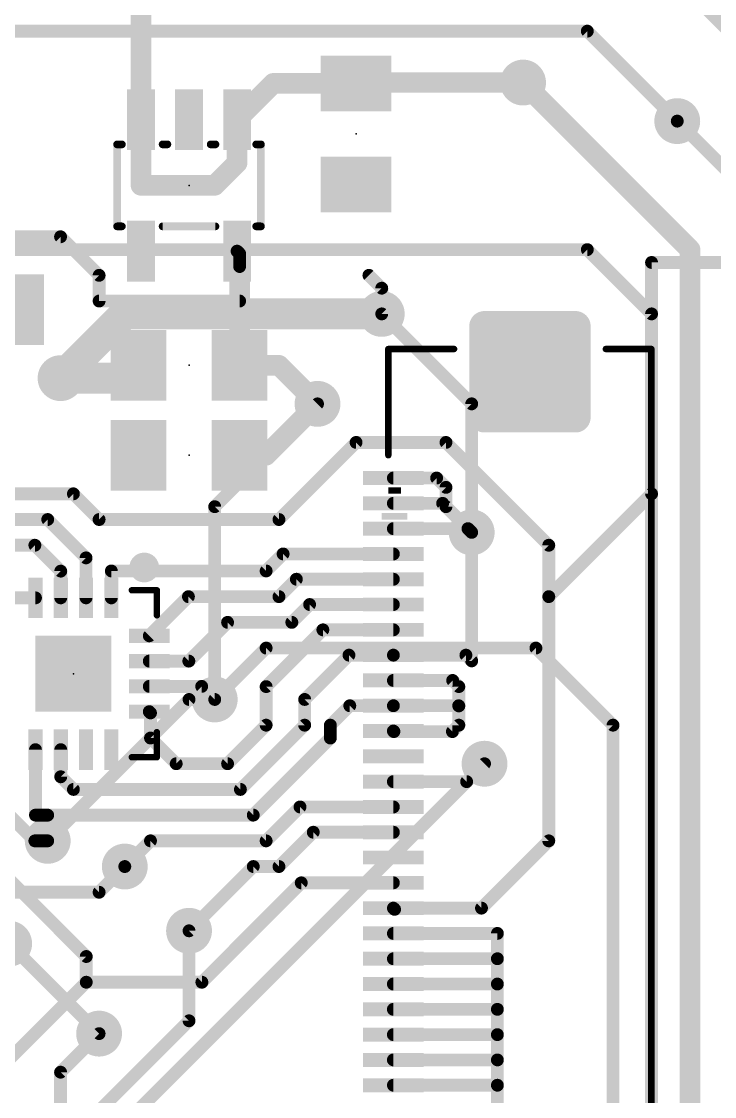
# Model space of a CAD drawing. Extents: x -3.9 to 70.5, y 0 to 60.5.
# Drawn here: x 35.04 to 48.74, y 27.21 to 48.45 of the extents above; entities that cross this region are included whole.
import ezdxf

# ---------------------------------------------------------------- set-up
doc = ezdxf.new("R2010")
doc.units = 0
for name, color, linetype in [('1', 12, 'CONTINUOUS'), ('16', 132, 'CONTINUOUS'), ('18', 110, 'CONTINUOUS'), ('21', 40, 'CONTINUOUS'), ('23', 53, 'CONTINUOUS'), ('41', 12, 'CONTINUOUS')]:
    doc.layers.add(name, color=color, linetype=linetype)

# ---------------------------------------------------------------- blocks, each defined once
blk = doc.blocks.new('RECT')
blk.add_solid([(-0.5, -0.5), (0.5, -0.5), (-0.5, 0.5), (0.5, 0.5)])
blk = doc.blocks.new('RECT384000X384000R25')
at = {"const_width": 0.3}
blk.add_lwpolyline([(1.05, -0.9), (1.05, 0.9, 0.4142), (0.9, 1.05), (-0.9, 1.05, 0.4142), (-1.05, 0.9), (-1.05, -0.9, 0.4142), (-0.9, -1.05), (0.9, -1.05, 0.4142)], format="xyb", close=True, dxfattribs=at)
blk.add_solid([(-0.9254, -0.9254), (0.9254, -0.9254), (-0.9254, 0.9254), (0.9254, 0.9254)])
blk = doc.blocks.new('ROUNDV')
at = {"const_width": 0.5}
blk.add_lwpolyline([(0, -0.25, 1), (0, 0.25, 1), (0, -0.25)], format="xyb", dxfattribs=at)

msp = doc.modelspace()

# ---------------------------------------------------------------- linework, layer by layer
at = {"layer": '1'}
for points, const_width in [([(37.404, 46.512), (37.404, 49.088)], 0.4064), ([(40.02, 47.228), (39.304, 46.512)], 0.4064), ([(41.656, 47.228), (40.02, 47.228)], 0.4064), ([(41.672, 47.244), (41.656, 47.228)], 0.4064), ([(44.958, 47.244), (41.672, 47.244)], 0.4064), ([(37.404, 46.512), (37.404, 45.212)], 0.4064), ([(39.304, 45.654), (39.304, 46.512)], 0.4064), ([(49.276, 45.212), (48.006, 46.482)], 0.254), ([(38.862, 45.212), (39.304, 45.654)], 0.4064), ([(37.404, 45.212), (38.862, 45.212)], 0.4064), ([(34.544, 44.196), (35.814, 44.196)], 0.254), ([(35.814, 44.196), (36.576, 43.434)], 0.254), ([(39.304, 43.912), (39.354, 43.862)], 0.254), ([(39.354, 43.862), (39.354, 43.608)], 0.254), ([(39.354, 43.608), (39.354, 42.926)], 0.4064), ([(56.896, 43.688), (47.498, 43.688)], 0.254), ([(47.498, 43.688), (47.498, 39.116)], 0.254), ([(36.576, 43.434), (36.576, 42.926)], 0.254), ([(42.164, 43.18), (41.91, 43.434)], 0.254), ([(39.354, 42.926), (39.354, 41.656)], 0.4064), ([(42.164, 42.672), (42.164, 43.18)], 0.254), ([(36.576, 42.926), (39.354, 42.926)], 0.254), ([(37.354, 41.656), (37.1, 41.402)], 0.6096), ([(39.354, 41.656), (40.132, 41.656)], 0.4064), ([(40.132, 41.656), (40.894, 40.894)], 0.4064), ([(37.1, 41.402), (35.814, 41.402)], 0.6096), ([(39.878, 39.878), (40.894, 40.894)], 0.4064), ([(41.656, 40.132), (40.132, 38.608)], 0.254), ([(43.434, 40.132), (41.656, 40.132)], 0.254), ([(45.466, 38.1), (43.434, 40.132)], 0.254), ([(39.354, 39.878), (39.878, 39.878)], 0.4064), ([(42.394, 39.428), (43.249, 39.428)], 0.254), ([(43.249, 39.428), (43.434, 39.243)], 0.254), ([(43.434, 39.243), (43.434, 38.862)], 0.254), ([(36.068, 39.116), (23.114, 39.116)], 0.254), ([(36.576, 38.608), (36.068, 39.116)], 0.254), ([(47.498, 39.116), (45.466, 37.084)], 0.254), ([(42.394, 38.928), (43.368, 38.928)], 0.254), ([(43.368, 38.928), (43.942, 38.354)], 0.254), ([(43.434, 38.862), (43.942, 38.354)], 0.254), ([(35.56, 38.608), (29.21, 38.608)], 0.254), ([(36.318, 37.85), (35.56, 38.608)], 0.254), ([(40.132, 38.608), (36.576, 38.608)], 0.254), ([(42.394, 38.428), (43.868, 38.428)], 0.254), ([(43.868, 38.428), (43.942, 38.354)], 0.254), ([(43.942, 38.354), (43.942, 35.814)], 0.254), ([(29.718, 38.1), (35.306, 38.1)], 0.254), ([(35.818, 37.588), (35.306, 38.1)], 0.254), ([(39.878, 37.592), (40.214, 37.928)], 0.254), ([(40.214, 37.928), (42.394, 37.928)], 0.254), ([(45.466, 37.084), (45.466, 38.1)], 0.254), ([(36.318, 37.06), (36.318, 37.85)], 0.254), ([(35.818, 37.06), (35.818, 37.588)], 0.254), ([(36.818, 37.06), (36.818, 37.592)], 0.254), ([(36.818, 37.592), (39.878, 37.592)], 0.254), ([(40.476, 37.428), (40.132, 37.084)], 0.254), ([(42.394, 37.428), (40.476, 37.428)], 0.254), ([(35.318, 37.06), (31.98, 37.06)], 0.254), ([(38.342, 37.084), (37.568, 36.31)], 0.254), ([(40.132, 37.084), (38.342, 37.084)], 0.254), ([(45.466, 37.084), (45.466, 32.258)], 0.254), ([(40.386, 36.576), (40.738, 36.928)], 0.254), ([(40.738, 36.928), (42.394, 36.928)], 0.254), ([(38.35, 35.81), (39.116, 36.576)], 0.254), ([(39.116, 36.576), (40.386, 36.576)], 0.254), ([(41, 36.428), (39.878, 35.306)], 0.254), ([(42.394, 36.428), (41, 36.428)], 0.254), ([(37.568, 35.81), (38.35, 35.81)], 0.254), ([(41.516, 35.928), (40.64, 35.052)], 0.254), ([(41.516, 35.928), (42.394, 35.928)], 0.254), ([(42.394, 35.928), (43.828, 35.928)], 0.254), ([(43.828, 35.928), (43.942, 35.814)], 0.254), ([(42.394, 35.428), (43.566, 35.428)], 0.254), ([(43.566, 35.428), (43.688, 35.306)], 0.254), ([(37.568, 35.31), (38.604, 35.31)], 0.254), ([(38.604, 35.31), (38.862, 35.052)], 0.254), ([(39.878, 35.306), (39.878, 34.544)], 0.254), ([(43.688, 35.306), (43.688, 34.925)], 0.254), ([(40.64, 35.052), (40.64, 34.544)], 0.254), ([(41.532, 34.928), (41.148, 34.544)], 0.254), ([(41.532, 34.928), (42.394, 34.928)], 0.254), ([(42.394, 34.928), (43.685, 34.928)], 0.254), ([(43.685, 34.928), (43.688, 34.925)], 0.254), ([(37.58, 34.798), (37.568, 34.81)], 0.254), ([(37.592, 34.786), (37.568, 34.81)], 0.254), ([(37.592, 34.29), (37.592, 34.786)], 0.254), ([(43.688, 34.925), (43.688, 34.544)], 0.254), ([(39.878, 34.544), (39.116, 33.782)], 0.254), ([(40.64, 34.544), (39.37, 33.274)], 0.254), ([(41.148, 34.544), (41.148, 34.29)], 0.254), ([(43.688, 34.544), (43.561, 34.417)], 0.254), ([(42.405, 34.417), (42.394, 34.428)], 0.254), ([(43.561, 34.417), (42.405, 34.417)], 0.254), ([(38.1, 33.782), (37.592, 34.29)], 0.254), ([(41.148, 34.29), (39.624, 32.766)], 0.254), ([(35.318, 34.06), (35.318, 32.766)], 0.254), ([(35.818, 34.06), (35.818, 33.524)], 0.254), ([(39.116, 33.782), (38.1, 33.782)], 0.254), ([(44.196, 33.782), (43.842, 33.428)], 0.254), ([(35.818, 33.524), (36.068, 33.274)], 0.254), ([(36.068, 33.274), (39.37, 33.274)], 0.254), ([(43.842, 33.428), (42.394, 33.428)], 0.254), ([(40.548, 32.928), (39.878, 32.258)], 0.254), ([(42.394, 32.928), (40.548, 32.928)], 0.254), ([(35.318, 32.766), (35.56, 32.766)], 0.254), ([(35.56, 32.258), (35.56, 32.766)], 0.254), ([(39.624, 32.766), (35.56, 32.766)], 0.254), ([(40.81, 32.428), (40.132, 31.75)], 0.254), ([(42.394, 32.428), (40.81, 32.428)], 0.254), ([(37.592, 32.258), (37.084, 31.75)], 0.254), ([(39.878, 32.258), (37.592, 32.258)], 0.254), ([(44.136, 30.928), (45.466, 32.258)], 0.254), ([(36.322, 29.972), (34.544, 31.75)], 0.254), ([(39.624, 31.75), (38.354, 30.48)], 0.254), ([(40.132, 31.75), (39.624, 31.75)], 0.254), ([(40.572, 31.428), (38.608, 29.464)], 0.254), ([(42.394, 31.428), (40.572, 31.428)], 0.254), ([(42.394, 30.928), (42.418, 30.904)], 0.254), ([(42.394, 30.928), (44.136, 30.928)], 0.254), ([(44.45, 30.428), (42.394, 30.428)], 0.254), ([(44.45, 29.928), (44.45, 30.428)], 0.254), ([(36.322, 29.464), (36.322, 29.972)], 0.254), ([(42.394, 29.928), (44.45, 29.928)], 0.254), ([(44.45, 29.428), (44.45, 29.928)], 0.254), ([(34.417, 27.559), (36.322, 29.464)], 0.254), ([(38.608, 29.464), (36.322, 29.464)], 0.254), ([(42.394, 29.428), (44.45, 29.428)], 0.254), ([(44.45, 28.928), (44.45, 29.428)], 0.254), ([(42.394, 28.928), (44.45, 28.928)], 0.254), ([(44.45, 28.428), (44.45, 28.928)], 0.254), ([(35.814, 27.686), (36.576, 28.448)], 0.254), ([(42.394, 28.428), (44.45, 28.428)], 0.254), ([(44.45, 27.928), (44.45, 28.428)], 0.254), ([(42.394, 27.928), (44.45, 27.928)], 0.254), ([(44.45, 27.428), (44.45, 27.928)], 0.254), ([(35.814, 23.876), (35.814, 27.686)], 0.254), ([(42.394, 27.428), (44.45, 27.428)], 0.254), ([(44.45, 26.928), (44.45, 27.428)], 0.254)]:
    msp.add_lwpolyline(points, dxfattribs=dict(at, const_width=const_width))
for points, const_width in [([(40.02, 47.3296, 1), (40.02, 47.1264)], 0.2032), ([(40.0918, 47.1562, 1), (39.9482, 47.2998)], 0.2032), ([(41.5842, 47.2998, 1), (41.7278, 47.1562)], 0.2032), ([(41.672, 47.3456, 1), (41.672, 47.1424)], 0.2032), ([(41.7438, 47.1722, 1), (41.6002, 47.3158)], 0.2032), ([(41.656, 47.1264, 1), (41.656, 47.3296)], 0.2032), ([(44.958, 47.1424, 1), (44.958, 47.3456)], 0.2032), ([(37.5056, 46.512, 1), (37.3024, 46.512)], 0.2032), ([(37.3024, 46.512, 1), (37.5056, 46.512)], 0.2032), ([(39.4056, 46.512, 1), (39.2024, 46.512)], 0.2032), ([(39.2322, 46.5838, 1), (39.3758, 46.4402)], 0.2032), ([(48.0509, 46.5269, 1), (47.9611, 46.4371)], 0.127), ([(39.2024, 45.654, 1), (39.4056, 45.654)], 0.2032), ([(39.3758, 45.5822, 1), (39.2322, 45.7258)], 0.2032), ([(37.404, 45.3136, 1), (37.404, 45.1104)], 0.2032), ([(37.3024, 45.212, 1), (37.5056, 45.212)], 0.2032), ([(38.7902, 45.2838, 1), (38.9338, 45.1402)], 0.2032), ([(38.862, 45.1104, 1), (38.862, 45.3136)], 0.2032), ([(35.8589, 44.2409, 1), (35.7691, 44.1511)], 0.127), ([(35.814, 44.1325, 1), (35.814, 44.2595)], 0.127), ([(39.3489, 43.9569, 1), (39.2591, 43.8671)], 0.127), ([(39.4175, 43.862, 1), (39.2905, 43.862)], 0.127), ([(39.4556, 43.608, 1), (39.2524, 43.608)], 0.2032), ([(39.3091, 43.8171, 1), (39.3989, 43.9069)], 0.127), ([(47.498, 43.7515, 1), (47.498, 43.6245)], 0.127), ([(47.5615, 43.688, 1), (47.4345, 43.688)], 0.127), ([(36.6395, 43.434, 1), (36.5125, 43.434)], 0.127), ([(39.2905, 43.608, 1), (39.4175, 43.608)], 0.127), ([(41.9549, 43.4789, 1), (41.8651, 43.3891)], 0.127), ([(36.5311, 43.3891, 1), (36.6209, 43.4789)], 0.127), ([(39.4556, 42.926, 1), (39.2524, 42.926)], 0.2032), ([(42.2275, 43.18, 1), (42.1005, 43.18)], 0.127), ([(42.1191, 43.1351, 1), (42.2089, 43.2249)], 0.127), ([(36.576, 42.9895, 1), (36.576, 42.8625)], 0.127), ([(36.5125, 42.926, 1), (36.6395, 42.926)], 0.127), ([(39.2524, 42.926, 1), (39.4556, 42.926)], 0.2032), ([(39.354, 42.8625, 1), (39.354, 42.9895)], 0.127), ([(42.1005, 42.672, 1), (42.2275, 42.672)], 0.127), ([(37.4618, 41.5482, 1), (37.2462, 41.7638)], 0.3048), ([(39.354, 41.7576, 1), (39.354, 41.5544)], 0.2032), ([(40.2038, 41.7278, 1), (40.0602, 41.5842)], 0.2032), ([(40.132, 41.5544, 1), (40.132, 41.7576)], 0.2032), ([(35.814, 41.5544, 1), (35.814, 41.2496)], 0.3048), ([(36.9922, 41.5098, 1), (37.2078, 41.2942)], 0.3048), ([(37.1, 41.2496, 1), (37.1, 41.5544)], 0.3048), ([(39.2524, 41.656, 1), (39.4556, 41.656)], 0.2032), ([(40.9658, 40.8222, 1), (40.8222, 40.9658)], 0.2032), ([(40.8222, 40.8222, 1), (40.9658, 40.9658)], 0.2032), ([(41.656, 40.1955, 1), (41.656, 40.0685)], 0.127), ([(41.7009, 40.0871, 1), (41.6111, 40.1769)], 0.127), ([(43.4789, 40.1769, 1), (43.3891, 40.0871)], 0.127), ([(43.434, 40.0685, 1), (43.434, 40.1955)], 0.127), ([(39.354, 39.9796, 1), (39.354, 39.7764)], 0.2032), ([(39.8062, 39.9498, 1), (39.9498, 39.8062)], 0.2032), ([(39.878, 39.7764, 1), (39.878, 39.9796)], 0.2032), ([(42.394, 39.4915, 1), (42.394, 39.3645)], 0.127), ([(43.2939, 39.4729, 1), (43.2041, 39.3831)], 0.127), ([(43.249, 39.3645, 1), (43.249, 39.4915)], 0.127), ([(43.4975, 39.243, 1), (43.3705, 39.243)], 0.127), ([(43.3891, 39.1981, 1), (43.4789, 39.2879)], 0.127), ([(36.1129, 39.1609, 1), (36.0231, 39.0711)], 0.127), ([(36.068, 39.0525, 1), (36.068, 39.1795)], 0.127), ([(47.4345, 39.116, 1), (47.5615, 39.116)], 0.127), ([(47.5429, 39.0711, 1), (47.4531, 39.1609)], 0.127), ([(42.394, 38.9915, 1), (42.394, 38.8645)], 0.127), ([(43.4129, 38.9729, 1), (43.3231, 38.8831)], 0.127), ([(43.368, 38.8645, 1), (43.368, 38.9915)], 0.127), ([(43.4789, 38.9069, 1), (43.3891, 38.8171)], 0.127), ([(43.3705, 38.862, 1), (43.4975, 38.862)], 0.127), ([(35.6049, 38.6529, 1), (35.5151, 38.5631)], 0.127), ([(35.56, 38.5445, 1), (35.56, 38.6715)], 0.127), ([(36.576, 38.6715, 1), (36.576, 38.5445)], 0.127), ([(36.5311, 38.5631, 1), (36.6209, 38.6529)], 0.127), ([(40.0871, 38.6529, 1), (40.1769, 38.5631)], 0.127), ([(40.132, 38.5445, 1), (40.132, 38.6715)], 0.127), ([(42.394, 38.4915, 1), (42.394, 38.3645)], 0.127), ([(43.9129, 38.4729, 1), (43.8231, 38.3831)], 0.127), ([(43.868, 38.3645, 1), (43.868, 38.4915)], 0.127), ([(44.0055, 38.354, 1), (43.8785, 38.354)], 0.127), ([(43.8971, 38.3091, 1), (43.9869, 38.3989)], 0.127), ([(43.8971, 38.3091, 1), (43.9869, 38.3989)], 0.127), ([(43.8971, 38.3091, 1), (43.9869, 38.3989)], 0.127), ([(35.3509, 38.1449, 1), (35.2611, 38.0551)], 0.127), ([(35.306, 38.0365, 1), (35.306, 38.1635)], 0.127), ([(40.214, 37.9915, 1), (40.214, 37.8645)], 0.127), ([(40.2589, 37.8831, 1), (40.1691, 37.9729)], 0.127), ([(42.394, 37.8645, 1), (42.394, 37.9915)], 0.127), ([(45.5295, 38.1, 1), (45.4025, 38.1)], 0.127), ([(45.4211, 38.0551, 1), (45.5109, 38.1449)], 0.127), ([(36.3815, 37.85, 1), (36.2545, 37.85)], 0.127), ([(36.2731, 37.8051, 1), (36.3629, 37.8949)], 0.127), ([(35.8815, 37.588, 1), (35.7545, 37.588)], 0.127), ([(35.7731, 37.5431, 1), (35.8629, 37.6329)], 0.127), ([(36.8815, 37.592, 1), (36.7545, 37.592)], 0.127), ([(36.818, 37.6555, 1), (36.818, 37.5285)], 0.127), ([(39.8331, 37.6369, 1), (39.9229, 37.5471)], 0.127), ([(39.878, 37.5285, 1), (39.878, 37.6555)], 0.127), ([(40.476, 37.4915, 1), (40.476, 37.3645)], 0.127), ([(40.5209, 37.3831, 1), (40.4311, 37.4729)], 0.127), ([(42.394, 37.3645, 1), (42.394, 37.4915)], 0.127), ([(35.318, 36.9965, 1), (35.318, 37.1235)], 0.127), ([(38.342, 37.1475, 1), (38.342, 37.0205)], 0.127), ([(38.3869, 37.0391, 1), (38.2971, 37.1289)], 0.127), ([(40.0871, 37.1289, 1), (40.1769, 37.0391)], 0.127), ([(40.132, 37.0205, 1), (40.132, 37.1475)], 0.127), ([(45.5295, 37.084, 1), (45.4025, 37.084)], 0.127), ([(45.4211, 37.1289, 1), (45.5109, 37.0391)], 0.127), ([(35.7545, 37.06, 1), (35.8815, 37.06)], 0.127), ([(36.2545, 37.06, 1), (36.3815, 37.06)], 0.127), ([(36.7545, 37.06, 1), (36.8815, 37.06)], 0.127), ([(40.738, 36.9915, 1), (40.738, 36.8645)], 0.127), ([(40.7829, 36.8831, 1), (40.6931, 36.9729)], 0.127), ([(42.394, 36.8645, 1), (42.394, 36.9915)], 0.127), ([(45.4025, 37.084, 1), (45.5295, 37.084)], 0.127), ([(39.116, 36.6395, 1), (39.116, 36.5125)], 0.127), ([(39.1609, 36.5311, 1), (39.0711, 36.6209)], 0.127), ([(40.3411, 36.6209, 1), (40.4309, 36.5311)], 0.127), ([(40.386, 36.5125, 1), (40.386, 36.6395)], 0.127), ([(41, 36.4915, 1), (41, 36.3645)], 0.127), ([(41.0449, 36.3831, 1), (40.9551, 36.4729)], 0.127), ([(42.394, 36.3645, 1), (42.394, 36.4915)], 0.127), ([(37.5231, 36.3549, 1), (37.6129, 36.2651)], 0.127), ([(37.568, 35.8735, 1), (37.568, 35.7465)], 0.127), ([(38.3051, 35.8549, 1), (38.3949, 35.7651)], 0.127), ([(38.35, 35.7465, 1), (38.35, 35.8735)], 0.127), ([(41.516, 35.9915, 1), (41.516, 35.8645)], 0.127), ([(41.5609, 35.8831, 1), (41.4711, 35.9729)], 0.127), ([(42.394, 35.9915, 1), (42.394, 35.8645)], 0.127), ([(42.394, 35.8645, 1), (42.394, 35.9915)], 0.127), ([(43.8729, 35.9729, 1), (43.7831, 35.8831)], 0.127), ([(43.828, 35.8645, 1), (43.828, 35.9915)], 0.127), ([(43.8971, 35.7691, 1), (43.9869, 35.8589)], 0.127), ([(43.8785, 35.814, 1), (44.0055, 35.814)], 0.127), ([(42.394, 35.4915, 1), (42.394, 35.3645)], 0.127), ([(43.6109, 35.4729, 1), (43.5211, 35.3831)], 0.127), ([(43.566, 35.3645, 1), (43.566, 35.4915)], 0.127), ([(37.568, 35.3735, 1), (37.568, 35.2465)], 0.127), ([(38.6489, 35.3549, 1), (38.5591, 35.2651)], 0.127), ([(38.604, 35.2465, 1), (38.604, 35.3735)], 0.127), ([(39.9415, 35.306, 1), (39.8145, 35.306)], 0.127), ([(39.8331, 35.3509, 1), (39.9229, 35.2611)], 0.127), ([(43.7515, 35.306, 1), (43.6245, 35.306)], 0.127), ([(43.6431, 35.2611, 1), (43.7329, 35.3509)], 0.127), ([(38.8171, 35.0071, 1), (38.9069, 35.0969)], 0.127), ([(40.7035, 35.052, 1), (40.5765, 35.052)], 0.127), ([(40.5951, 35.0969, 1), (40.6849, 35.0071)], 0.127), ([(41.532, 34.9915, 1), (41.532, 34.8645)], 0.127), ([(41.5769, 34.8831, 1), (41.4871, 34.9729)], 0.127), ([(42.394, 34.9915, 1), (42.394, 34.8645)], 0.127), ([(42.394, 34.8645, 1), (42.394, 34.9915)], 0.127), ([(43.7299, 34.9729, 1), (43.6401, 34.8831)], 0.127), ([(43.685, 34.8645, 1), (43.685, 34.9915)], 0.127), ([(37.6129, 34.8549, 1), (37.5231, 34.7651)], 0.127), ([(37.6129, 34.8549, 1), (37.5231, 34.7651)], 0.127), ([(37.6555, 34.786, 1), (37.5285, 34.786)], 0.127), ([(37.5351, 34.7531, 1), (37.6249, 34.8429)], 0.127), ([(37.5471, 34.7411, 1), (37.6369, 34.8309)], 0.127), ([(43.7515, 34.925, 1), (43.6245, 34.925)], 0.127), ([(43.6245, 34.925, 1), (43.7515, 34.925)], 0.127), ([(43.6431, 34.8801, 1), (43.7329, 34.9699)], 0.127), ([(39.9229, 34.4991, 1), (39.8331, 34.5889)], 0.127), ([(40.6849, 34.4991, 1), (40.5951, 34.5889)], 0.127), ([(41.2115, 34.544, 1), (41.0845, 34.544)], 0.127), ([(41.1031, 34.5889, 1), (41.1929, 34.4991)], 0.127), ([(43.7329, 34.4991, 1), (43.6431, 34.5889)], 0.127), ([(39.8145, 34.544, 1), (39.9415, 34.544)], 0.127), ([(40.5765, 34.544, 1), (40.7035, 34.544)], 0.127), ([(42.4389, 34.4729, 1), (42.3491, 34.3831)], 0.127), ([(42.405, 34.4805, 1), (42.405, 34.3535)], 0.127), ([(42.3601, 34.3721, 1), (42.4499, 34.4619)], 0.127), ([(43.5161, 34.4619, 1), (43.6059, 34.3721)], 0.127), ([(43.561, 34.3535, 1), (43.561, 34.4805)], 0.127), ([(43.6245, 34.544, 1), (43.7515, 34.544)], 0.127), ([(37.6369, 34.3349, 1), (37.5471, 34.2451)], 0.127), ([(37.5285, 34.29, 1), (37.6555, 34.29)], 0.127), ([(41.0845, 34.29, 1), (41.2115, 34.29)], 0.127), ([(41.1929, 34.2451, 1), (41.1031, 34.3349)], 0.127), ([(35.3815, 34.06, 1), (35.2545, 34.06)], 0.127), ([(35.8815, 34.06, 1), (35.7545, 34.06)], 0.127), ([(38.1, 33.8455, 1), (38.1, 33.7185)], 0.127), ([(38.0551, 33.7371, 1), (38.1449, 33.8269)], 0.127), ([(39.0711, 33.8269, 1), (39.1609, 33.7371)], 0.127), ([(39.116, 33.7185, 1), (39.116, 33.8455)], 0.127), ([(44.2409, 33.7371, 1), (44.1511, 33.8269)], 0.127), ([(35.8629, 33.5689, 1), (35.7731, 33.4791)], 0.127), ([(35.7545, 33.524, 1), (35.8815, 33.524)], 0.127), ([(36.068, 33.3375, 1), (36.068, 33.2105)], 0.127), ([(36.0231, 33.2291, 1), (36.1129, 33.3189)], 0.127), ([(39.3251, 33.3189, 1), (39.4149, 33.2291)], 0.127), ([(39.37, 33.2105, 1), (39.37, 33.3375)], 0.127), ([(42.394, 33.4915, 1), (42.394, 33.3645)], 0.127), ([(43.7971, 33.4729, 1), (43.8869, 33.3831)], 0.127), ([(43.842, 33.3645, 1), (43.842, 33.4915)], 0.127), ([(40.548, 32.9915, 1), (40.548, 32.8645)], 0.127), ([(40.5929, 32.8831, 1), (40.5031, 32.9729)], 0.127), ([(42.394, 32.8645, 1), (42.394, 32.9915)], 0.127), ([(35.318, 32.8295, 1), (35.318, 32.7025)], 0.127), ([(35.2545, 32.766, 1), (35.3815, 32.766)], 0.127), ([(35.6235, 32.766, 1), (35.4965, 32.766)], 0.127), ([(35.56, 32.8295, 1), (35.56, 32.7025)], 0.127), ([(35.56, 32.7025, 1), (35.56, 32.8295)], 0.127), ([(39.5791, 32.8109, 1), (39.6689, 32.7211)], 0.127), ([(39.624, 32.7025, 1), (39.624, 32.8295)], 0.127), ([(40.81, 32.4915, 1), (40.81, 32.3645)], 0.127), ([(40.8549, 32.3831, 1), (40.7651, 32.4729)], 0.127), ([(42.394, 32.3645, 1), (42.394, 32.4915)], 0.127), ([(35.4965, 32.258, 1), (35.6235, 32.258)], 0.127), ([(37.592, 32.3215, 1), (37.592, 32.1945)], 0.127), ([(37.6369, 32.2131, 1), (37.5471, 32.3029)], 0.127), ([(39.8331, 32.3029, 1), (39.9229, 32.2131)], 0.127), ([(39.878, 32.1945, 1), (39.878, 32.3215)], 0.127), ([(45.4025, 32.258, 1), (45.5295, 32.258)], 0.127), ([(45.5109, 32.2131, 1), (45.4211, 32.3029)], 0.127), ([(39.624, 31.8135, 1), (39.624, 31.6865)], 0.127), ([(39.6689, 31.7051, 1), (39.5791, 31.7949)], 0.127), ([(40.132, 31.6865, 1), (40.132, 31.8135)], 0.127), ([(37.0391, 31.7949, 1), (37.1289, 31.7051)], 0.127), ([(40.0871, 31.7949, 1), (40.1769, 31.7051)], 0.127), ([(40.572, 31.4915, 1), (40.572, 31.3645)], 0.127), ([(40.6169, 31.3831, 1), (40.5271, 31.4729)], 0.127), ([(42.394, 31.3645, 1), (42.394, 31.4915)], 0.127), ([(42.4389, 30.9729, 1), (42.3491, 30.8831)], 0.127), ([(42.394, 30.9915, 1), (42.394, 30.8645)], 0.127), ([(44.0911, 30.9729, 1), (44.1809, 30.8831)], 0.127), ([(44.136, 30.8645, 1), (44.136, 30.9915)], 0.127), ([(42.3731, 30.8591, 1), (42.4629, 30.9489)], 0.127), ([(38.3091, 30.5249, 1), (38.3989, 30.4351)], 0.127), ([(42.394, 30.4915, 1), (42.394, 30.3645)], 0.127), ([(44.5135, 30.428, 1), (44.3865, 30.428)], 0.127), ([(44.45, 30.3645, 1), (44.45, 30.4915)], 0.127), ([(36.3855, 29.972, 1), (36.2585, 29.972)], 0.127), ([(36.2771, 29.9271, 1), (36.3669, 30.0169)], 0.127), ([(42.394, 29.9915, 1), (42.394, 29.8645)], 0.127), ([(44.5135, 29.928, 1), (44.3865, 29.928)], 0.127), ([(44.3865, 29.928, 1), (44.5135, 29.928)], 0.127), ([(44.45, 29.8645, 1), (44.45, 29.9915)], 0.127), ([(36.322, 29.5275, 1), (36.322, 29.4005)], 0.127), ([(36.3669, 29.4191, 1), (36.2771, 29.5089)], 0.127), ([(38.5631, 29.5089, 1), (38.6529, 29.4191)], 0.127), ([(38.608, 29.4005, 1), (38.608, 29.5275)], 0.127), ([(42.394, 29.4915, 1), (42.394, 29.3645)], 0.127), ([(44.5135, 29.428, 1), (44.3865, 29.428)], 0.127), ([(44.45, 29.3645, 1), (44.45, 29.4915)], 0.127), ([(36.2585, 29.464, 1), (36.3855, 29.464)], 0.127), ([(44.3865, 29.428, 1), (44.5135, 29.428)], 0.127), ([(42.394, 28.9915, 1), (42.394, 28.8645)], 0.127), ([(44.5135, 28.928, 1), (44.3865, 28.928)], 0.127), ([(44.3865, 28.928, 1), (44.5135, 28.928)], 0.127), ([(44.45, 28.8645, 1), (44.45, 28.9915)], 0.127), ([(36.6209, 28.4031, 1), (36.5311, 28.4929)], 0.127), ([(42.394, 28.4915, 1), (42.394, 28.3645)], 0.127), ([(44.5135, 28.428, 1), (44.3865, 28.428)], 0.127), ([(44.3865, 28.428, 1), (44.5135, 28.428)], 0.127), ([(44.45, 28.3645, 1), (44.45, 28.4915)], 0.127), ([(42.394, 27.9915, 1), (42.394, 27.8645)], 0.127), ([(44.5135, 27.928, 1), (44.3865, 27.928)], 0.127), ([(44.45, 27.8645, 1), (44.45, 27.9915)], 0.127), ([(44.3865, 27.928, 1), (44.5135, 27.928)], 0.127), ([(35.8775, 27.686, 1), (35.7505, 27.686)], 0.127), ([(35.7691, 27.7309, 1), (35.8589, 27.6411)], 0.127), ([(42.394, 27.4915, 1), (42.394, 27.3645)], 0.127), ([(44.5135, 27.428, 1), (44.3865, 27.428)], 0.127), ([(44.3865, 27.428, 1), (44.5135, 27.428)], 0.127), ([(44.45, 27.3645, 1), (44.45, 27.4915)], 0.127)]:
    msp.add_lwpolyline(points, format="xyb", dxfattribs=dict(at, const_width=const_width))
at = {"layer": '16'}
for points, const_width in [([(50.038, 47.244), (48.26, 49.022)], 0.254), ([(46.228, 48.26), (31.242, 48.26)], 0.254), ([(48.006, 46.482), (46.228, 48.26)], 0.254), ([(48.26, 43.942), (44.958, 47.244)], 0.4064), ([(46.228, 43.942), (32.004, 43.942)], 0.254), ([(47.498, 42.672), (46.228, 43.942)], 0.254), ([(48.26, 43.942), (48.26, 12.192)], 0.4064), ([(35.814, 41.402), (37.084, 42.672)], 0.6096), ([(37.084, 42.672), (42.164, 42.672)], 0.6096), ([(43.942, 40.894), (42.164, 42.672)], 0.254), ([(47.498, 23.114), (47.498, 42.672)], 0.254), ([(40.894, 40.894), (38.862, 38.862)], 0.254), ([(43.942, 38.354), (43.942, 40.894)], 0.254), ([(38.862, 38.862), (38.862, 35.052)], 0.254), ([(39.878, 36.068), (38.862, 35.052)], 0.254), ([(45.212, 36.068), (39.878, 36.068)], 0.254), ([(46.736, 34.544), (45.212, 36.068)], 0.254), ([(32.512, 35.052), (35.306, 32.258)], 0.254), ([(38.354, 35.052), (35.56, 32.258)], 0.254), ([(38.862, 35.052), (38.354, 35.052)], 0.254), ([(46.736, 26.416), (46.736, 34.544)], 0.254), ([(35.814, 25.4), (44.196, 33.782)], 0.254), ([(35.306, 32.258), (35.56, 32.258)], 0.254), ([(37.084, 31.75), (36.576, 31.242)], 0.254), ([(36.576, 31.242), (29.972, 31.242)], 0.254), ([(38.354, 28.702), (38.354, 30.48)], 0.254), ([(36.576, 28.448), (34.798, 30.226)], 0.254), ([(36.068, 26.416), (38.354, 28.702)], 0.254)]:
    msp.add_lwpolyline(points, dxfattribs=dict(at, const_width=const_width))
for points, const_width in [([(46.2729, 48.3049, 1), (46.1831, 48.2151)], 0.127), ([(46.228, 48.1965, 1), (46.228, 48.3235)], 0.127), ([(45.0298, 47.3158, 1), (44.8862, 47.1722)], 0.2032), ([(47.9611, 46.4371, 1), (48.0509, 46.5269)], 0.127), ([(46.2729, 43.9869, 1), (46.1831, 43.8971)], 0.127), ([(46.228, 43.8785, 1), (46.228, 44.0055)], 0.127), ([(48.3616, 43.942, 1), (48.1584, 43.942)], 0.2032), ([(48.1882, 43.8702, 1), (48.3318, 44.0138)], 0.2032), ([(37.084, 42.8244, 1), (37.084, 42.5196)], 0.3048), ([(37.1918, 42.5642, 1), (36.9762, 42.7798)], 0.3048), ([(42.164, 42.5196, 1), (42.164, 42.8244)], 0.3048), ([(42.2089, 42.7169, 1), (42.1191, 42.6271)], 0.127), ([(47.5615, 42.672, 1), (47.4345, 42.672)], 0.127), ([(47.4531, 42.6271, 1), (47.5429, 42.7169)], 0.127), ([(35.7062, 41.5098, 1), (35.9218, 41.2942)], 0.3048), ([(40.9389, 40.8491, 1), (40.8491, 40.9389)], 0.127), ([(44.0055, 40.894, 1), (43.8785, 40.894)], 0.127), ([(43.8971, 40.8491, 1), (43.9869, 40.9389)], 0.127), ([(38.9255, 38.862, 1), (38.7985, 38.862)], 0.127), ([(38.8171, 38.9069, 1), (38.9069, 38.8171)], 0.127), ([(43.8785, 38.354, 1), (44.0055, 38.354)], 0.127), ([(39.878, 36.1315, 1), (39.878, 36.0045)], 0.127), ([(39.9229, 36.0231, 1), (39.8331, 36.1129)], 0.127), ([(45.2569, 36.1129, 1), (45.1671, 36.0231)], 0.127), ([(45.212, 36.0045, 1), (45.212, 36.1315)], 0.127), ([(38.354, 35.1155, 1), (38.354, 34.9885)], 0.127), ([(38.3989, 35.0071, 1), (38.3091, 35.0969)], 0.127), ([(38.8171, 35.0969, 1), (38.9069, 35.0071)], 0.127), ([(38.7985, 35.052, 1), (38.9255, 35.052)], 0.127), ([(38.862, 34.9885, 1), (38.862, 35.1155)], 0.127), ([(46.7995, 34.544, 1), (46.6725, 34.544)], 0.127), ([(46.6911, 34.4991, 1), (46.7809, 34.5889)], 0.127), ([(44.2409, 33.7371, 1), (44.1511, 33.8269)], 0.127), ([(35.306, 32.3215, 1), (35.306, 32.1945)], 0.127), ([(35.2611, 32.2131, 1), (35.3509, 32.3029)], 0.127), ([(35.5151, 32.3029, 1), (35.6049, 32.2131)], 0.127), ([(35.56, 32.1945, 1), (35.56, 32.3215)], 0.127), ([(37.1289, 31.7051, 1), (37.0391, 31.7949)], 0.127), ([(36.5311, 31.2869, 1), (36.6209, 31.1971)], 0.127), ([(36.576, 31.1785, 1), (36.576, 31.3055)], 0.127), ([(38.4175, 30.48, 1), (38.2905, 30.48)], 0.127), ([(38.2905, 28.702, 1), (38.4175, 28.702)], 0.127), ([(38.3989, 28.6571, 1), (38.3091, 28.7469)], 0.127), ([(36.5311, 28.4031, 1), (36.6209, 28.4929)], 0.127)]:
    msp.add_lwpolyline(points, format="xyb", dxfattribs=dict(at, const_width=const_width))
at = {"layer": '21'}
for points, const_width in [([(36.932, 44.402), (36.932, 46.022)], 0.1524), ([(36.932, 46.022), (37.026, 46.022)], 0.1524), ([(37.832, 46.022), (37.926, 46.022)], 0.1524), ([(38.782, 46.022), (38.876, 46.022)], 0.1524), ([(39.682, 46.022), (39.776, 46.022)], 0.1524), ([(39.776, 46.022), (39.776, 44.402)], 0.1524), ([(37.026, 44.402), (36.932, 44.402)], 0.1524), ([(38.876, 44.402), (37.832, 44.402)], 0.1524), ([(39.776, 44.402), (39.682, 44.402)], 0.1524), ([(42.294, 39.878), (42.294, 41.978)], 0.127), ([(42.294, 41.978), (43.594, 41.978)], 0.127), ([(47.494, 41.978), (46.594, 41.978)], 0.127), ([(47.494, 12.378), (47.494, 41.978)], 0.127), ([(37.718, 37.21), (37.223, 37.21)], 0.127), ([(37.718, 36.715), (37.718, 37.21)], 0.127), ([(37.718, 34.405), (37.718, 33.91)], 0.127), ([(37.718, 33.91), (37.223, 33.91)], 0.127)]:
    msp.add_lwpolyline(points, dxfattribs=dict(at, const_width=const_width))
for points, const_width in [([(36.9701, 46.022, 1), (36.8939, 46.022)], 0.0762), ([(36.932, 46.0601, 1), (36.932, 45.9839)], 0.0762), ([(37.026, 45.9839, 1), (37.026, 46.0601)], 0.0762), ([(37.832, 46.0601, 1), (37.832, 45.9839)], 0.0762), ([(37.926, 45.9839, 1), (37.926, 46.0601)], 0.0762), ([(38.782, 46.0601, 1), (38.782, 45.9839)], 0.0762), ([(38.876, 45.9839, 1), (38.876, 46.0601)], 0.0762), ([(39.682, 46.0601, 1), (39.682, 45.9839)], 0.0762), ([(39.8141, 46.022, 1), (39.7379, 46.022)], 0.0762), ([(39.776, 45.9839, 1), (39.776, 46.0601)], 0.0762), ([(36.932, 44.4401, 1), (36.932, 44.3639)], 0.0762), ([(36.8939, 44.402, 1), (36.9701, 44.402)], 0.0762), ([(37.026, 44.3639, 1), (37.026, 44.4401)], 0.0762), ([(37.832, 44.4401, 1), (37.832, 44.3639)], 0.0762), ([(38.876, 44.3639, 1), (38.876, 44.4401)], 0.0762), ([(39.682, 44.4401, 1), (39.682, 44.3639)], 0.0762), ([(39.7379, 44.402, 1), (39.8141, 44.402)], 0.0762), ([(39.776, 44.3639, 1), (39.776, 44.4401)], 0.0762), ([(42.294, 42.0098, 1), (42.294, 41.9462)], 0.0635), ([(42.3258, 41.978, 1), (42.2623, 41.978)], 0.0635), ([(43.594, 41.9462, 1), (43.594, 42.0098)], 0.0635), ([(46.594, 42.0098, 1), (46.594, 41.9462)], 0.0635), ([(47.5258, 41.978, 1), (47.4622, 41.978)], 0.0635), ([(47.494, 41.9462, 1), (47.494, 42.0098)], 0.0635), ([(42.2623, 39.878, 1), (42.3258, 39.878)], 0.0635), ([(37.468, 37.5186, 1), (37.468, 37.8014, 1), (37.468, 37.5186)], 0.3048), ([(37.223, 37.2418, 1), (37.223, 37.1782)], 0.0635), ([(37.7498, 37.21, 1), (37.6863, 37.21)], 0.0635), ([(37.718, 37.1782, 1), (37.718, 37.2418)], 0.0635), ([(37.6863, 36.715, 1), (37.7498, 36.715)], 0.0635), ([(37.7498, 34.405, 1), (37.6863, 34.405)], 0.0635), ([(37.223, 33.9418, 1), (37.223, 33.8783)], 0.0635), ([(37.6863, 33.91, 1), (37.7498, 33.91)], 0.0635), ([(37.718, 33.8783, 1), (37.718, 33.9418)], 0.0635)]:
    msp.add_lwpolyline(points, format="xyb", dxfattribs=dict(at, const_width=const_width))
at = {"layer": '23'}
for p in [(41.656, 46.228), (38.354, 45.212), (38.354, 41.656), (38.354, 39.878), (36.068, 35.56)]:
    msp.add_point(p, dxfattribs=at)

# ---------------------------------------------------------------- block references
at = {"layer": '1'}
for p, xscale, yscale, rotation in [((41.656, 47.228), 1.1, 1.4, 270), ((37.404, 46.512), 0.55, 1.2, 180), ((38.354, 46.512), 0.55, 1.2, 180), ((39.304, 46.512), 0.55, 1.2, 180), ((41.656, 45.228), 1.1, 1.4, 270), ((37.404, 43.912), 0.55, 1.2, 180), ((39.304, 43.912), 0.55, 1.2, 180), ((37.354, 41.656), 1.1, 1.4, 180), ((39.354, 41.656), 1.1, 1.4, 180), ((37.354, 39.878), 1.1, 1.4, 180), ((39.354, 39.878), 1.1, 1.4, 180), ((42.394, 39.428), 0.275, 1.2, 90), ((42.394, 38.928), 0.275, 1.2, 90), ((42.394, 38.428), 0.275, 1.2, 90), ((42.394, 37.928), 0.275, 1.2, 90), ((35.318, 37.06), 0.8, 0.28, 270), ((35.818, 37.06), 0.8, 0.28, 270), ((36.318, 37.06), 0.8, 0.28, 270), ((36.818, 37.06), 0.8, 0.28, 270), ((42.394, 37.428), 0.275, 1.2, 90), ((42.394, 36.928), 0.275, 1.2, 90), ((42.394, 36.428), 0.275, 1.2, 90), ((37.568, 36.31), 0.8, 0.28, 180), ((36.068, 35.56), 1.5, 1.5, 270), ((37.568, 35.81), 0.8, 0.28, 180), ((42.394, 35.928), 0.275, 1.2, 90), ((42.394, 35.428), 0.275, 1.2, 90), ((37.568, 35.31), 0.8, 0.28, 180), ((42.394, 34.928), 0.275, 1.2, 90), ((37.568, 34.81), 0.8, 0.28, 180), ((35.318, 34.06), 0.8, 0.28, 90), ((35.818, 34.06), 0.8, 0.28, 90), ((36.318, 34.06), 0.8, 0.28, 90), ((36.818, 34.06), 0.8, 0.28, 90), ((42.394, 34.428), 0.275, 1.2, 90), ((42.394, 33.928), 0.275, 1.2, 90), ((42.394, 33.428), 0.275, 1.2, 90), ((42.394, 32.928), 0.275, 1.2, 90), ((42.394, 32.428), 0.275, 1.2, 90), ((42.394, 31.928), 0.275, 1.2, 90), ((42.394, 31.428), 0.275, 1.2, 90), ((42.394, 30.928), 0.275, 1.2, 90), ((42.394, 30.428), 0.275, 1.2, 90), ((42.394, 29.928), 0.275, 1.2, 90), ((42.394, 29.428), 0.275, 1.2, 90), ((42.394, 28.928), 0.275, 1.2, 90), ((42.394, 28.428), 0.275, 1.2, 90), ((42.394, 27.928), 0.275, 1.2, 90), ((42.394, 27.428), 0.275, 1.2, 90)]:
    msp.add_blockref('RECT', p, dxfattribs=dict(at, xscale=xscale, yscale=yscale, rotation=rotation))
at = {"layer": '1', "yscale": 1.4, "rotation": 180}
msp.add_blockref('RECT', (34.986, 42.756), dxfattribs=at)
at = {"layer": '1', "rotation": 90}
msp.add_blockref('RECT384000X384000R25', (45.094, 41.528), dxfattribs=at)
at = {"layer": '18', "xscale": 0.9064, "yscale": 0.9064}
for p in [(44.958, 47.244), (44.958, 47.244), (48.006, 46.482), (48.006, 46.482), (42.164, 42.672), (42.164, 42.672), (35.814, 41.402), (35.814, 41.402), (40.894, 40.894), (40.894, 40.894), (43.942, 38.354), (43.942, 38.354), (38.862, 35.052), (38.862, 35.052), (44.196, 33.782), (44.196, 33.782), (35.56, 32.258), (35.56, 32.258), (37.084, 31.75), (37.084, 31.75), (38.354, 30.48), (38.354, 30.48), (34.798, 30.226), (34.798, 30.226), (36.576, 28.448), (36.576, 28.448)]:
    msp.add_blockref('ROUNDV', p, dxfattribs=at)
at = {"layer": '41', "yscale": 0.127}
for p, xscale in [((42.418, 39.1795), 0.254), ((42.418, 38.6715), 0.508)]:
    msp.add_blockref('RECT', p, dxfattribs=dict(at, xscale=xscale))

doc.saveas('drawing.dxf')
